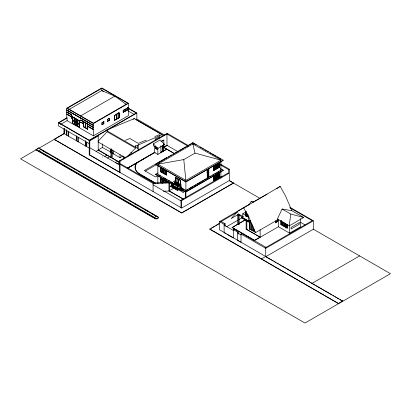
<?xml version="1.0" encoding="UTF-8"?>
<svg xmlns="http://www.w3.org/2000/svg" width="411" height="411" viewBox="0 0 411 411"><rect width="100%" height="100%" fill="white"/><g stroke="black" fill="none" stroke-linecap="round" stroke-linejoin="round"><path stroke-width="0.62" d="M64.82 131.068L64.537 130.719L64.861 131.083M289.2 225.86L290.783 214.044L282.1 209.029L277.338 219.012L289.2 225.86L303.688 217.496L291.825 210.648L282.1 209.029M248.742 204.961L251.116 201.513L254.152 201.739M98.034 141.271L107.173 131.767L107.173 130.703M127.595 156.298L135.481 148.109L135.481 146.167L162.145 134.633L134.325 118.574L106.069 130.287L134.371 146.629L135.481 146.167M177.67 188.284L171.593 184.775L171.593 185.942L177.67 189.45L180.953 187.555L181.025 186.435L177.66 188.377L171.521 184.786L171.521 183.167L174.839 180.763L174.87 184.046L179.026 186.445M181.025 187.601L177.66 189.543L177.66 186.717L180.984 184.313L181.025 187.601L185.885 190.406L220.913 170.18M107.502 158.096L109.629 156.735M291.825 210.648L285.542 195.975L280.189 186.414L238.154 211.002L231.162 218.595L237.877 214.717M276.459 188.793L280.189 186.414M154.947 152.327L127.297 168.376L147.76 156.57M163.799 147.189L167.118 145.263M66.788 110.03L93.492 125.447L66.788 110.03L66.788 108.185L101.815 87.959L128.438 103.331L128.438 115.625L93.41 135.851L79.266 127.687L79.297 120.803L77.869 119.981L77.869 123.377L79.297 124.204M101.815 88.314L67.394 108.185L93.41 123.202L127.831 103.331L101.815 88.314L101.815 90.574L69.058 109.49M66.788 112.069L66.788 114.104L71.057 116.472C73.61 122.519 72.613 115.594 71.057 114.53L66.788 112.069L66.87 109.978M89.208 143.614L58.383 125.817L58.383 122.745L66.788 117.89L66.87 114.058M72.485 116.976L71.057 114.433L72.403 117.022M71.057 114.53L66.788 112.167M60.587 124.399L67.08 120.649L67.08 118.06L58.963 122.745L89.208 140.208L136.262 113.04L128.016 108.278M71.057 116.472L72.403 119.062L72.403 123.721L79.462 127.574L79.462 120.777L77.746 119.786L77.746 126.583M72.403 119.062L71.057 116.57L66.788 114.201M72.485 116.878L79.266 120.891L80.782 120.048L93.492 127.487L80.782 120.146L79.354 120.844M80.402 116.02L114.823 96.143L126.331 104.507M80.782 120.048L93.492 127.487M80.782 122.088L83.387 123.69L80.782 122.088L79.266 123.028L80.782 122.185L83.387 123.69M83.305 121.928L83.525 121.795L83.525 126.65L87.733 129.08L87.733 124.225L83.305 121.928L83.387 123.593M35.963 149.537L38.762 147.919L157.665 216.566A1.983 1.146 0 0 1 157.665 218.184A1.983 1.146 0 0 1 154.865 218.184L35.963 149.537L35.963 149.928L154.865 218.575A1.983 1.146 0 0 0 157.665 218.575A1.983 1.146 0 0 0 157.665 216.957L157.665 216.566M89.208 154.649L181.683 208.038L229.317 180.537L233.525 183.09L181.683 213.021L54.175 139.411L63.988 133.616L66.731 134.947L66.731 129.861M37.833 148.849L20.55 158.826L304.983 323.041L390.45 273.695L313.388 229.204L265.747 256.705L265.747 248.326L313.388 220.82L313.388 229.204M66.505 129.989L66.505 135.075L66.731 134.947M83.305 123.737L83.305 126.778L83.525 126.65M66.505 135.075L76.672 140.845L76.672 136.395M87.507 124.353L87.507 126.069L93.492 129.527L87.507 126.167L87.507 129.208L87.733 129.08M66.788 108.185L93.41 123.557L128.438 103.331M93.492 125.35L93.41 123.557M66.788 110.127L93.492 125.447M93.492 127.389L93.41 125.494M102.329 122.355L103.916 121.692L103.916 123.634L102.098 124.687L101.871 122.617M108.792 118.604L107.425 119.39L109.47 118.471L109.47 120.413L107.425 121.332L109.47 120.413M124.112 109.778L125.052 109.234M126.937 108.144L128.104 107.733L128.104 109.675L123.172 112.26L123.172 110.323L128.104 107.733M103.916 121.692L102.098 122.745L102.098 124.687M114.746 115.445L119.257 112.84L119.257 117.69L114.746 120.295L114.52 115.311L114.746 120.295M123.172 111.289L127.878 108.571M101.871 124.559L103.916 123.634M123.172 112.26L128.104 109.675M93.492 129.429L93.41 127.533M76.59 135.81L76.672 140.845M114.52 120.166L119.257 117.69M76.59 140.896L85.509 145.946L85.509 140.865M106.644 130.472L89.208 140.541L89.208 154.777L119.478 172.26M164.359 134.942L136.842 119.056L136.842 113.04L107.173 130.169L107.173 129.83M58.383 122.745L89.793 140.881L98.203 136.031L98.203 150.138L119.349 162.345L116.719 163.861M85.426 140.911L85.509 145.946M133.061 119.298L134.325 118.574M85.426 145.997L89.408 148.196M136.842 119.056L135.871 119.622L163.932 135.82M111.047 152.214L102.406 147.482L98.203 149.912L110.867 157.223M96.097 151.351L98.203 150.138M104.815 156.38L106.917 155.168M112.224 153.149L120.033 157.66L122.755 156.088M155.014 138.913L155.322 139.093L158.379 137.325L158.379 138.605M115.45 162.52L117.551 161.307M119.473 172.122L119.473 160.799L167.107 133.292L188.217 145.484M119.473 160.799L120.033 161.122L167.667 133.616M118.106 164.056L119.683 163.146M153.349 143.86L160.074 139.976L164.585 144.523L157.86 148.407L153.349 145.802L153.349 143.86L157.86 148.407M161.045 141.358L163.465 139.961L163.84 140.177L163.84 147.292L174.541 153.765M161.415 141.574L163.84 140.177M155.276 146.753L155.276 148.335L157.321 149.255M155.163 183.023L140.048 174.3A16.877 9.746 0 0 1 137.618 162.294L154.469 152.466L157.86 154.423L166.856 149.229L174.541 153.668M127.271 168.269L137.618 162.294M163.968 147.081L166.969 145.345L177.495 151.428M148.864 155.928L152.738 153.693M153.842 153.056L154.947 152.414M163.799 147.308L167.118 145.391M162.648 151.305L160.686 152.435L162.874 151.433L162.648 145.217M163.465 150.996L166.856 149.034M166.753 157.577L144.333 170.519L155.543 176.992L157.732 175.728M155.62 164.195L192.887 142.679L223.152 160.151L223.152 160.475L185.885 181.991L155.62 164.518L155.62 164.195L185.885 181.667L223.152 160.151M155.62 164.518L157.264 163.568M158.358 162.936L159.458 162.304M160.552 161.672L162.196 160.722M163.29 160.09L164.39 159.458M165.484 158.821L166.583 158.189M168.227 157.243L169.322 156.606M170.416 155.975L171.515 155.343M173.159 154.392L174.254 153.76M175.353 153.128L178.641 151.227M179.735 150.596L183.573 148.381M184.667 147.749L185.767 147.117M186.861 146.48L188.505 145.535M189.599 144.898L190.699 144.266M191.793 143.634L192.887 143.002L196.191 144.908M145.427 171.058L156.365 164.744M220.913 160.475L220.913 160.151L192.887 143.973L157.86 164.195L157.86 164.518M171.649 183.804L155.62 174.552L155.62 174.228L157.814 172.959M165.32 170.498L165.32 173.992L166.414 174.624L166.414 171.13L160.727 167.914L160.727 171.798L166.558 174.906L166.558 171.022L166.332 175.035L166.558 174.906M183.784 159.586L194.994 153.113L220.913 160.151L185.885 180.372L157.86 164.195L183.784 159.586L185.885 180.696M162.227 183.188L160.696 182.304L160.696 178.42L161.857 178.831M160.696 182.304L162.324 182.982L162.324 179.098M160.696 178.42L166.527 181.528L166.527 182.638M175.487 177.609L180.712 180.429L175.487 177.609L175.487 184.4M175.929 177.891L177.973 179.037L177.948 183.034L175.929 181.868L175.929 177.891L175.954 181.852L177.973 183.018M172.759 183.994L174.87 182.88L172.671 184.154M172.62 184.149L174.839 182.864M175.867 182.314L177.942 183.414L177.855 185.176L175.867 184.025L175.867 182.314L177.855 183.46L177.855 185.176M220.404 168.592L223.152 170.18L223.152 170.503L185.885 192.024L180.311 188.808L177.511 190.421L170.503 186.378L171.438 185.515M180.45 180.501L180.45 184.482L178.431 183.316L178.431 179.335L180.475 180.486L180.547 185.423M170.503 186.378L171.438 185.839M176.381 182.962L177.444 183.481L177.362 184.467L176.381 183.902L176.381 182.962L177.362 183.527L177.362 184.467M173.653 184.637L174.778 183.994L174.778 182.828M173.75 184.693L174.87 184.046M177.331 183.542L176.494 183.157L177.444 183.481M175.867 184.025L176.062 182.458L177.942 183.414M179.196 186.286L175.487 184.339L179.026 186.383M176.381 183.902L176.576 183.106M176.463 182.916L176.463 183.851L177.331 184.226L176.576 183.789M178.353 183.712L180.424 184.811L178.353 183.712L178.353 185.428L178.549 183.861M179.026 184.601L178.913 185.346L178.996 184.359L179.977 184.924L179.026 184.601L179.026 185.279M173.766 188.146L169.183 190.791L169.183 182.299M207.596 169.722L208.829 169.27L208.829 176.391L207.314 177.264L207.093 170.015L208.829 169.27M214.891 165.916L214.891 169.414L213.797 170.046L213.797 166.547L219.474 163.357L219.474 167.236L213.869 170.473L213.643 166.46L214.578 165.921M215.981 165.114L215.045 165.654L215.045 169.538M218.78 163.496L217.851 164.035L217.851 167.919M213.797 166.768L214.891 166.136M218.02 164.354L219.114 163.722M213.797 166.984L214.891 166.357M218.02 164.57L219.114 163.943M213.797 167.205L214.891 166.573M218.02 164.79L219.114 164.159M213.797 167.421L214.891 166.794M218.02 165.011L219.114 164.379M213.797 167.642L214.891 167.01M218.02 165.227L219.114 164.595M213.797 167.858L214.891 167.231M218.02 165.448L219.114 164.816M213.797 168.078L214.891 167.447M218.02 165.664L219.114 165.032M213.797 168.294L214.891 167.667M218.02 165.885L219.114 165.253M207.093 172.476L208.603 171.603M213.797 168.515L214.891 167.883M218.02 166.101L219.114 165.469M213.797 168.731L214.891 168.104M218.02 166.321L219.114 165.69M213.797 168.952L214.891 168.32M218.02 166.537L219.114 165.905M170.503 186.055L177.511 190.098L180.311 188.485L185.885 191.701L223.152 170.18M213.797 169.168L214.891 168.541M218.02 166.758L219.114 166.126M213.797 169.389L214.891 168.757M218.02 166.974L219.114 166.342M213.797 169.604L214.891 168.978M218.02 167.195L219.114 166.563M213.797 169.825L214.891 169.193M218.02 167.411L219.114 166.779M213.643 170.344L219.474 167.236M180.547 188.772L180.547 190.026L182.006 190.606M207.093 177.136L208.829 176.391M178.657 189.795L183.08 192.348L184.657 191.439M186.44 190.406L188.11 189.445M189.219 188.803L193.113 186.558M194.223 185.916L195.893 184.95M197.003 184.308L200.897 182.063M202.007 181.421L203.676 180.455M204.786 179.812L205.901 179.17M207.01 178.528L208.68 177.567M209.79 176.925L210.905 176.283M212.574 175.322L213.684 174.68M214.799 174.038L216.463 173.072M217.578 172.43L218.688 171.788M219.803 171.146L220.913 170.503L220.913 161.687M218.262 174.084L219.197 173.545L219.197 177.429L213.592 180.665L213.592 176.781L219.423 173.673L219.423 177.557L213.592 180.665M213.741 177.115L214.835 176.483M217.953 174.68L219.048 174.048M213.741 177.331L214.835 176.699M217.953 174.896L219.048 174.264M213.741 177.552L214.835 176.92M217.953 175.117L219.048 174.485M213.741 177.768L214.835 177.136M217.953 175.333L219.048 174.701M213.741 177.989L214.835 177.357M217.953 175.554L219.048 174.922M213.741 178.204L214.835 177.573M217.953 175.769L219.048 175.137M220.286 164.806L228.619 169.615L229.317 169.209L229.317 180.665L259.896 198.318M213.741 178.425L214.835 177.793M217.953 175.99L219.048 175.358M213.741 178.641L214.835 178.009M217.953 176.206L219.048 175.574M213.741 178.862L214.835 178.23M217.953 176.427L219.048 175.795M213.741 179.078L214.835 178.446M217.953 176.643L219.048 176.016M213.741 179.299L214.835 178.667M217.953 176.864L219.048 176.232M213.741 179.515L214.835 178.883M217.953 177.079L219.048 176.453M213.741 179.735L214.835 179.104M217.953 177.3L219.048 176.668M213.741 179.951L214.835 179.319M217.953 177.516L219.048 176.889M213.741 180.172L214.835 179.54M217.953 177.737L219.048 177.105M180.979 207.637L180.979 200.193L227.92 173.093L228.619 173.499L228.619 169.615M180.979 200.193L181.683 200.599L228.619 173.499M54.175 139.283L181.683 212.893L233.525 182.962M340.061 299.609L342.81 301.196L219.51 229.754L219.51 221.632L249.426 204.359M253.299 202.12L267.15 194.126M220.224 222.043L237.712 211.942M209.702 228.942L338.607 303.626L209.702 229.204L219.628 223.214M211.357 228.249L215.22 226.019M216.32 225.382L219.628 223.471M219.51 221.632L224.118 224.288L225.11 223.718L225.11 226.112M250.129 220.178L248.686 221.015L242.798 217.614L242.798 213.735L245.686 212.066L245.686 215.95M250.674 220.882L248.753 221.991L241.75 217.948L241.75 217.558L243.189 216.725M226.713 226.672L237.712 220.322M238.817 219.69L242.711 217.393M300.693 218.575L300.693 226.728L289.57 233.15L278.442 226.728L254.537 240.527L232.123 227.586L237.728 224.154L238.426 224.56L239.125 224.154M238.976 223.43L245.583 219.618M232.123 227.586L237.728 224.349L237.728 214.316L242.69 217.183M239.526 223.307L245.033 220.132M233.427 238.046L233.427 229.698L234.419 229.122L238.652 231.568L238.652 234.136M241.75 217.558L248.753 221.606L250.674 220.496M249.549 222.33L250.921 222.865L249.549 222.33L249.549 229.091L250.921 229.626L249.549 229.091M233.427 229.698L237.656 232.138L238.652 231.568M241.021 242.171L241.021 234.049L242.012 233.474L266.061 247.36M251.763 223.533L251.763 230.299L253.135 230.828M253.895 231.542L255.267 232.076L253.895 231.542L253.895 228.47M278.828 219.161L255.462 232.652L248.83 217.172L243.476 207.606M275.596 221.966L277.168 221.061L277.168 219.854M275.427 222.259L277.584 221.272L277.584 219.597M277.584 221.272L275.647 222.387L275.647 220.712M280.98 220.702L280.98 224.668L281.011 220.686M281.263 221.175L281.263 224.504L287.063 227.627L287.063 224.298M232.123 227.391L254.537 240.332L260.142 237.096L246.132 229.009M281.263 224.504L287.063 227.627M287.176 224.812L287.15 228.228L287.15 224.827M265.069 247.936L312.262 220.686L290.115 207.904M261.545 258.873L265.747 256.449M359.625 255.899L311.985 283.4L311.985 283.143M338.607 303.364L342.81 300.939M154.829 136.575L159.263 134.638M125.391 140.341L129.845 138.497L138.25 143.352L146.316 140.11M153.072 183.434L169.07 182.962L168.269 182.499L153.699 182.987L120.731 163.953L120.033 164.359L153.072 183.434L153.072 191.526M163.311 191.223L169.07 191.053L182.849 199.006M290.783 214.044L303.688 217.496M114.823 96.143L101.815 90.574L103.444 91.514M200.044 147.133L201.143 147.765M202.243 148.402L203.342 149.039M204.997 149.989L206.096 150.626M207.195 151.263L208.295 151.895M209.949 152.851L211.049 153.483M212.148 154.12L216.001 156.344M217.1 156.981L220.954 159.206M125.119 104.029L126.203 104.656M128.037 107.954L136.842 113.04M220.435 164.081L229.317 169.209M128.016 110.867L134.063 114.356M188.074 146.208L166.969 134.022L166.969 145.345M289.719 207.154L313.388 220.82M220.404 168.916L223.152 170.503M213.643 166.46L213.869 170.473M300.636 222.356L305.065 224.915M220.717 176.376L221.822 177.018M163.465 143.876L164.585 144.523M164.436 147.929L166.373 149.049M251.116 201.513L252.919 202.556M155.276 148.335L157.094 149.383L157.094 147.806M286.883 227.314L285.871 226.728L285.871 223.79M280.98 224.668L287.176 228.213M107.173 131.767L135.481 148.109M246.831 212.955L246.359 212.682L246.359 216.011L246.831 216.289L246.831 213.52M246.359 214.378L246.831 214.655M66.87 112.018L71.057 114.433M242.798 213.735L248.686 217.131L248.686 221.015M76.461 119.041L77.319 119.539M74.93 118.286L75.886 118.836L75.886 122.231L74.453 121.409L74.453 118.008M66.788 114.104L71.057 116.57M87.507 126.069L93.492 129.527M238.21 213.787L243.204 216.669M130.893 152.599L132.47 153.509M79.297 124.415L77.869 123.588L77.869 126.434L79.297 127.261M83.305 126.778L87.507 129.208M160.727 171.798L166.332 175.035M66.788 117.89L67.08 118.06M97.613 135.687L98.203 136.031M178.913 184.405L179.895 184.971M179.109 185.233L179.864 185.669M67.08 120.649L72.403 123.721M176.463 183.851L177.444 184.421M178.549 185.31L179.432 185.818M176.062 183.912L177.742 184.981L177.742 183.527M178.466 185.361L179.345 185.87M177.942 185.13L175.949 183.979L175.949 182.263M157.86 174.228L172.743 182.818M180.547 187.324L180.953 187.555M159.463 175.476L160.531 176.093M163.732 177.937L166.938 179.787M168.001 180.403L169.07 181.02M170.827 182.032L171.921 182.669M181.225 188.038L183.964 189.62M155.62 174.228L171.649 183.481M251.763 230.299L252.914 230.961L252.914 226.04M98.203 142.047L125.072 157.562M164.657 180.45L163.722 179.91L163.722 182.684M166.059 181.256L165.124 180.717L165.124 182.936M179.525 189.178L180.347 189.651M179.299 189.307L180.121 189.784M180.547 190.026L181.78 190.735L181.78 189.486M177.66 188.377L171.413 184.77L171.413 185.931L177.66 189.543M255.154 234.409L246.132 229.204L246.132 219.787M256.264 235.051L260.142 237.291L260.142 229.718M111.977 152.753L113.847 153.832M169.07 190.73L183.414 199.011M119.724 162.34L111.566 157.629L112.27 157.223L112.27 149.964M137.618 162.196A16.877 9.746 0 0 0 140.048 174.202L155.702 183.239M221.216 221.467L225.11 223.718M241.021 234.049L265.747 248.326M224.118 225.13L233.427 230.504M237.656 232.945L241.021 234.887M89.793 147.749L119.473 164.883M153.072 184.77L180.979 200.881M225.762 233.618L224.118 232.672L224.118 224.288M226.857 234.249L232.878 237.728M240.538 242.151L237.656 240.486L237.656 232.138M266.297 257.024L273.454 261.155M274.558 261.792L275.658 262.429M276.757 263.061L278.411 264.016M279.511 264.653L280.61 265.285M281.71 265.922L285.563 268.147M286.667 268.784L302.63 278M303.729 278.632L304.828 279.269M305.933 279.906L307.582 280.857M308.682 281.494L309.786 282.131M310.886 282.763L314.739 284.987M315.838 285.624L331.8 294.841M332.905 295.478L334.004 296.115M335.104 296.747L338.957 298.972M43.212 150.873L44.876 151.839M45.986 152.476L47.101 153.118M55.988 158.25L57.653 159.216M63.767 162.746L67.101 164.667M73.769 168.515L74.879 169.157M78.768 171.402L79.878 172.045M83.767 174.29L84.882 174.932M86.546 175.893L87.656 176.535M88.771 177.177L89.881 177.819M94.325 180.388L95.439 181.03M96.549 181.667L97.659 182.309M104.327 186.162L105.437 186.8M106.547 187.442L108.216 188.408M111.551 190.329L113.215 191.295M114.33 191.932L115.994 192.898M124.328 197.706L125.442 198.349M129.331 200.594L130.441 201.236M134.33 203.481L135.44 204.123M137.11 205.084L138.219 205.726M144.888 209.579L145.997 210.216M147.107 210.858L148.222 211.501M152.111 213.746L153.221 214.388M154.885 215.349L156 215.991M171.521 183.167L177.66 186.717M192.887 143.973L194.994 153.113M289.57 225.002L289.57 233.15M286.883 224.37L286.868 227.74M285.66 223.492L285.66 226.815M285.475 223.558L285.475 226.497L284.469 225.916L284.469 222.978M284.263 223.235L284.263 226.009M284.068 222.736L284.068 225.68L283.061 225.094L283.061 222.156M282.86 221.873L282.86 225.197M282.619 221.925L282.619 224.868L281.612 224.283L281.612 220.758M281.458 221.061L281.458 224.391M278.442 219.202L278.442 226.728M277.862 219.13L277.862 221.431L275.37 222.875L275.37 221.144M277.358 220.024L277.358 221.144M254.121 229.569L254.121 231.414M251.989 224.632L251.989 230.165M250.7 222.993L250.7 229.754M249.775 222.202L249.775 228.963M248.809 216.207L248.809 217.429M248.753 221.606L248.753 221.991M247.997 214.67L247.997 216.792M247.823 215.025L247.823 216.859M247.643 215.004L247.643 216.597M247.026 213.586L247.026 216.243M246.831 220.805L246.831 229.605M246.107 211.901L246.107 216.222M239.125 214.932L239.125 224.349M238.426 214.722L238.426 224.755M220.913 171.757L220.913 178.03M219.248 163.224L219.248 167.107M219.114 163.506L219.114 167L218.02 167.631L218.02 164.133M217.794 178.24L217.794 174.356L214.994 175.975L214.994 179.854M217.702 164.313L217.702 167.806L216.607 168.438L216.607 164.939M216.448 164.842L216.448 168.726M216.397 175.163L216.397 179.047M216.314 165.099L216.314 168.597L215.22 169.229L215.22 165.731M213.818 176.91L213.818 180.794M208.603 169.142L208.603 176.257M207.314 170.144L207.314 177.264M192.887 142.679L192.887 143.002M185.885 181.302L185.885 190.406M185.885 191.701L185.885 197.624M185.602 190.242L185.602 190.565M185.602 191.783L185.602 197.845M183.08 189.8L183.08 192.348M181.683 200.599L181.683 208.038M180.773 188.721L180.773 189.892M180.311 188.485L180.311 188.808M179.864 184.986L179.782 185.715M178.996 184.359L178.996 185.294M178.436 183.66L178.436 185.376M178.184 178.97L178.184 185.7M177.511 190.098L177.511 190.421M177.249 183.594L177.249 184.272M175.656 177.511L175.656 184.241M169.183 180.763L169.183 181.087M169.07 181.991L169.07 191.053M166.373 182.803L166.373 181.636L165.279 181.004L165.279 182.751M166.301 181.657L166.301 182.767M165.155 174.094L165.155 170.216L160.953 167.786L160.953 171.67M165.001 170.324L165.001 173.817L163.907 173.185L163.907 169.692M164.981 182.576L164.981 180.825L163.886 180.198L163.886 182.525M163.753 169.404L163.753 173.288M163.599 169.522L163.599 173.016L162.504 172.389L162.504 168.89M163.563 182.936L163.563 180.028L162.468 179.396L162.468 182.89M163.465 145.062L163.465 151.186M162.874 145.345L162.874 151.531M162.355 168.597L162.355 172.481M162.191 168.71L162.191 172.209L161.102 171.577L161.102 168.084M160.912 145.869L160.912 152.661M160.922 178.292L160.922 182.176M159.263 135.538L159.263 138.045M157.86 148.33L157.86 154.423M157.86 165.124L157.86 174.552M157.86 175.79L157.86 183.244M155.502 147.153L155.502 148.201M155.322 139.093L155.322 140.367M154.865 218.184L154.865 218.575M154.469 146.373L154.469 152.466M138.25 144.58L138.25 150.107M137.649 145.237L137.649 148.767L135.687 146.599L135.687 145.566M127.878 107.6L127.878 109.542M125.525 108.961L125.525 110.903M124.235 157.079L124.235 158.322M123.531 156.673L123.531 159.093M123.392 110.451L123.392 112.393M120.033 154.628L120.033 157.66M120.033 161.122L120.033 172.579M119.031 117.561L119.031 112.706L116.775 114.011L116.775 118.866M113.621 150.873L113.621 153.961M111.566 149.763L111.566 157.855M111.17 148.91L111.17 150.729L111.057 148.844M110.867 149.357L110.867 157.449M110.821 149.255L110.821 152.342M109.244 118.342L109.244 120.284M107.646 119.519L107.646 121.461M103.695 121.564L103.695 123.506M102.616 156.874L102.616 157.13M102.406 143.855L102.406 147.482M93.41 129.573L93.41 135.851M89.793 140.881L89.793 154.988M86.772 142.227L86.772 146.676M86.685 142.278L86.685 146.722M85.632 123.012L85.632 127.862M78.095 137.223L78.095 141.667M78.013 137.269L78.013 141.718M76.03 125.591L76.03 118.794L72.598 116.811L72.598 123.608M74.314 117.803L74.314 124.6M68.267 131.546L68.267 135.99M68.18 131.592L68.18 136.041M64.491 128.566L64.491 133.652M64.265 128.694L64.265 133.78M63.988 128.715L63.988 133.75L38.762 148.309L38.762 147.919M40.617 149.537L38.762 150.606L155.106 217.763A1.341 0.771 0 0 1 155.317 216.828A1.341 0.771 0 0 1 156.935 216.705L40.617 149.537M116.662 114.186L114.674 115.337L114.674 119.93L116.662 118.784L116.662 114.186M118.871 112.912L116.878 114.063L116.878 118.656L118.871 117.51L118.871 112.912M214.835 176.262L213.741 176.894L213.741 180.388L214.835 179.756L214.835 176.262M216.243 175.451L215.153 176.083L215.153 179.576L216.243 178.944L216.243 175.451M217.645 174.629L216.551 175.261L216.551 178.754L217.645 178.122L217.645 174.629M219.048 173.827L217.953 174.459L217.953 177.953L219.048 177.326L219.048 173.827M299.223 222.664L291.07 227.375L291.07 228.989L299.223 224.283L299.223 222.664M85.539 123.089L83.664 122.005L83.664 126.603L85.539 127.687L85.539 123.089M87.605 124.281L85.729 123.197L85.729 127.795L87.605 128.879L87.605 124.281M74.17 117.849L72.742 117.022L72.742 120.418L74.17 121.245L74.17 117.849M77.602 119.827L76.174 119L76.174 122.401L77.602 123.223L77.602 119.827M74.17 121.456L72.742 120.629L72.742 123.475L74.17 124.302L74.17 121.456M75.886 122.442L74.453 121.615L74.453 124.466L75.886 125.288L75.886 122.442M77.602 123.434L76.174 122.606L76.174 125.458L77.602 126.28L77.602 123.434M162.165 179.217L161.071 178.585L161.071 182.078L162.165 182.71L162.165 179.217M245.906 216.078L245.906 211.136L245.881 216.094"/></g></svg>
